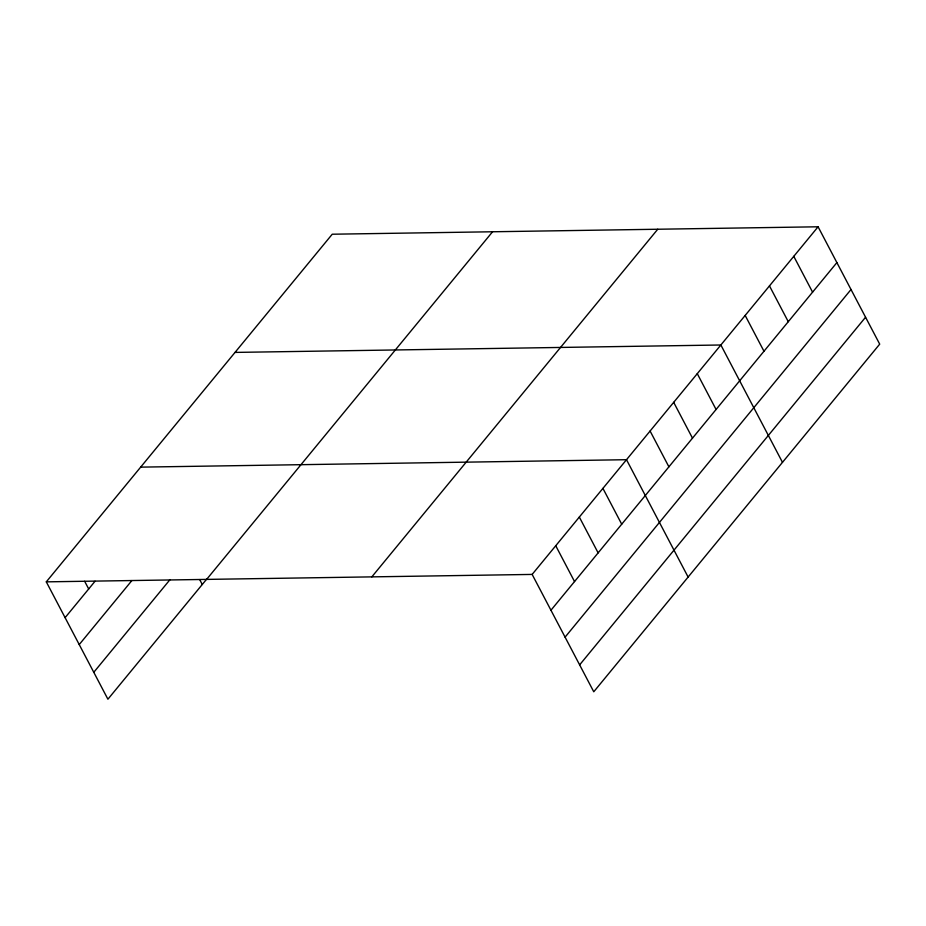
<?xml version="1.0" encoding="UTF-8"?>
<svg xmlns="http://www.w3.org/2000/svg" width="926" height="926" viewBox="0 0 926 926"><rect width="100%" height="100%" fill="white"/><g stroke="black" fill="none" stroke-linecap="round" stroke-linejoin="round"><path stroke-width="1.39" d="M46.3 581.852L332.237 234.22L818.086 226.789L879.7 344.148L593.763 691.78L532.149 574.421L46.3 581.852L107.914 699.211L206.811 578.97M65.098 617.654L95.042 581.25M79.231 644.565L131.851 580.59M93.781 672.299L170.002 579.641M206.625 579.398L492.563 231.766M371.824 576.875L657.749 229.243M532.149 574.421L818.086 226.789M550.947 610.234L836.884 262.602M565.08 637.146L851.017 289.514M579.641 664.868L865.567 317.236M235.019 352.412L720.868 344.993L782.482 462.352M140.659 467.132L626.508 459.701L688.122 577.072M793.779 256.34L812.577 292.153M769.471 285.891L788.269 321.692M745.175 315.442L763.973 351.243M697.278 373.664L716.076 409.477M673.688 402.347L692.486 438.148M650.098 431.03L668.896 466.831M602.919 488.384L621.716 524.185M579.329 517.067L598.127 552.868M555.739 545.75L574.537 581.551M199.703 579.595L202.273 584.491M84.66 581.296L88.688 588.971"/></g></svg>
